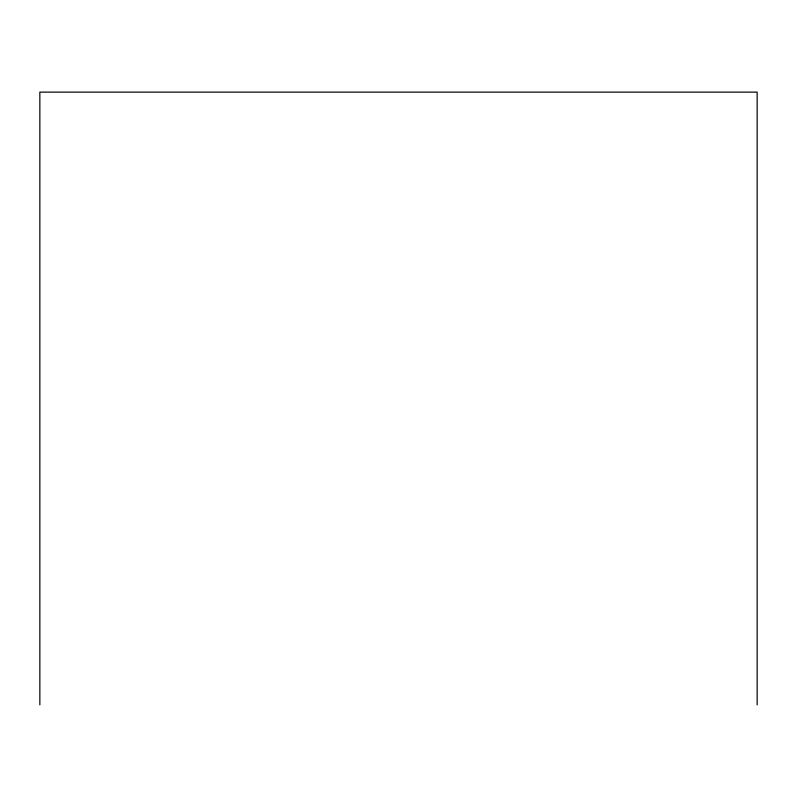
<?xml version="1.0" encoding="UTF-8"?>
<svg xmlns="http://www.w3.org/2000/svg" width="797" height="797" viewBox="0 0 797 797"><rect width="100%" height="100%" fill="white"/><g stroke="black" fill="none" stroke-linecap="round" stroke-linejoin="round"><path stroke-width="1.2" d="M757.15 704.877L757.15 92.123L39.85 92.123L39.85 704.877"/></g></svg>
